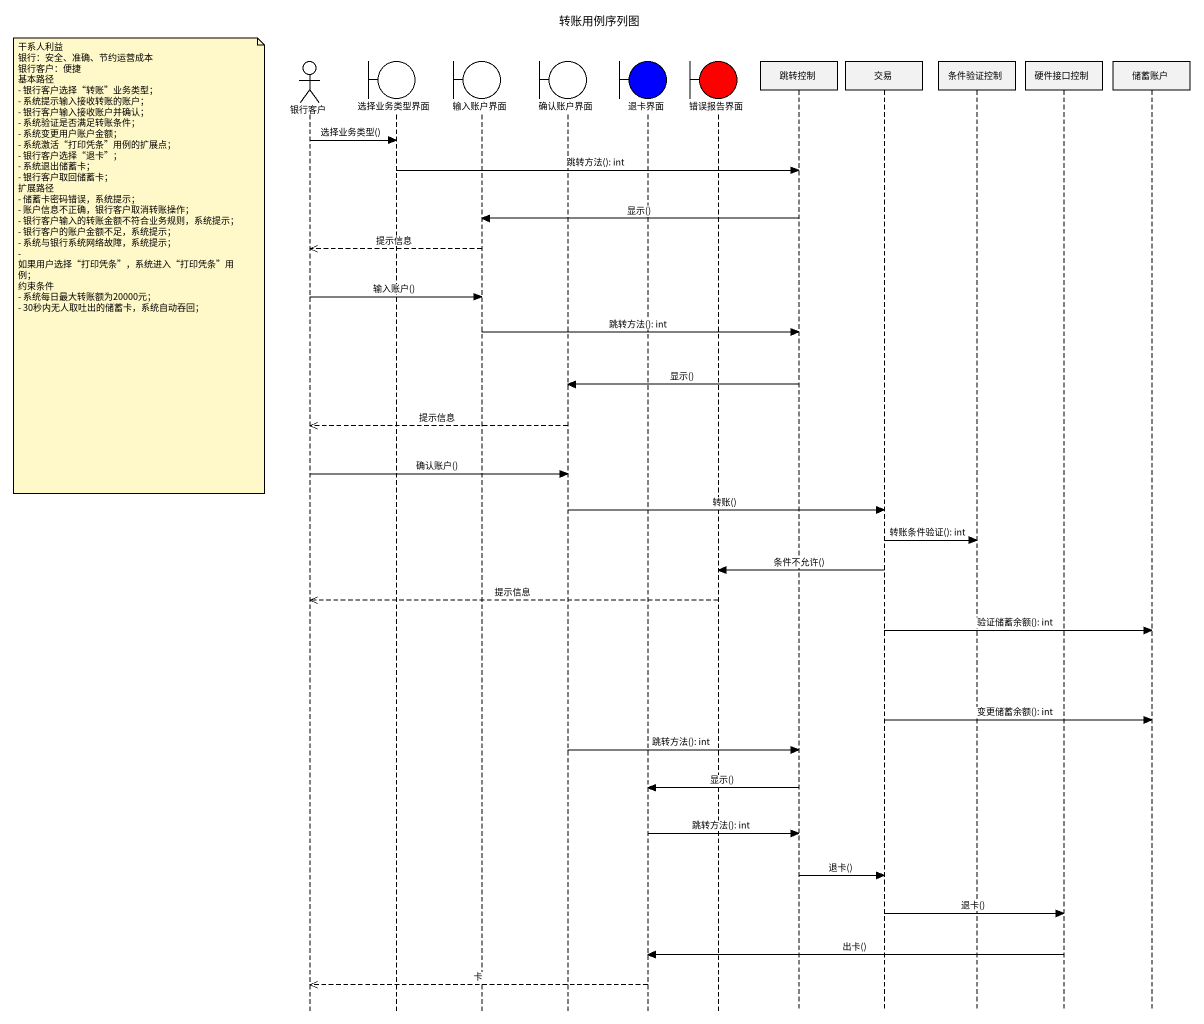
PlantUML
@startuml
title 转账用例序列图
hide footbox
actor 银行客户
boundary 选择业务类型界面
boundary 输入账户界面
boundary 确认账户界面
boundary 退卡界面 #0000FF
boundary 错误报告界面 #FF0000
participant 跳转控制
participant 交易
participant 条件验证控制
participant 硬件接口控制
participant 储蓄账户

银行客户 -> 选择业务类型界面 : 选择业务类型()
选择业务类型界面 -> 跳转控制 : 跳转方法(): int
跳转控制 -> 输入账户界面 : 显示()
输入账户界面 -->> 银行客户 : 提示信息
note left of 银行客户
  干系人利益
  银行：安全、准确、节约运营成本
  银行客户：便捷
  基本路径
  - 银行客户选择“转账”业务类型；
  - 系统提示输入接收转账的账户；
  - 银行客户输入接收账户并确认；
  - 系统验证是否满足转账条件；
  - 系统变更用户账户金额；
  - 系统激活“打印凭条”用例的扩展点；
  - 银行客户选择“退卡”；
  - 系统退出储蓄卡；
  - 银行客户取回储蓄卡；
  扩展路径
  - 储蓄卡密码错误，系统提示；
  - 账户信息不正确，银行客户取消转账操作；
  - 银行客户输入的转账金额不符合业务规则，系统提示；
  - 银行客户的账户金额不足，系统提示；
  - 系统与银行系统网络故障，系统提示；
  - 如果用户选择“打印凭条”，系统进入“打印凭条”用例；
  约束条件
  - 系统每日最大转账额为20000元；
  - 30秒内无人取吐出的储蓄卡，系统自动吞回；
end note
银行客户 -> 输入账户界面 : 输入账户()
输入账户界面 -> 跳转控制 : 跳转方法(): int
跳转控制 -> 确认账户界面 : 显示()
确认账户界面 -->> 银行客户 : 提示信息
银行客户 -> 确认账户界面 : 确认账户()
确认账户界面 -> 交易 : 转账()
交易 -> 条件验证控制 : 转账条件验证(): int
交易 -> 错误报告界面 : 条件不允许()
错误报告界面 -->> 银行客户 : 提示信息
交易 -> 储蓄账户 : 验证储蓄余额(): int
交易 -> 储蓄账户 : 变更储蓄余额(): int
确认账户界面 -> 跳转控制 : 跳转方法(): int
跳转控制 -> 退卡界面 : 显示()
退卡界面 -> 跳转控制 : 跳转方法(): int
跳转控制 -> 交易 : 退卡()
交易 -> 硬件接口控制 : 退卡()
硬件接口控制 -> 退卡界面 : 出卡()
退卡界面 -->> 银行客户 : 卡
@enduml
